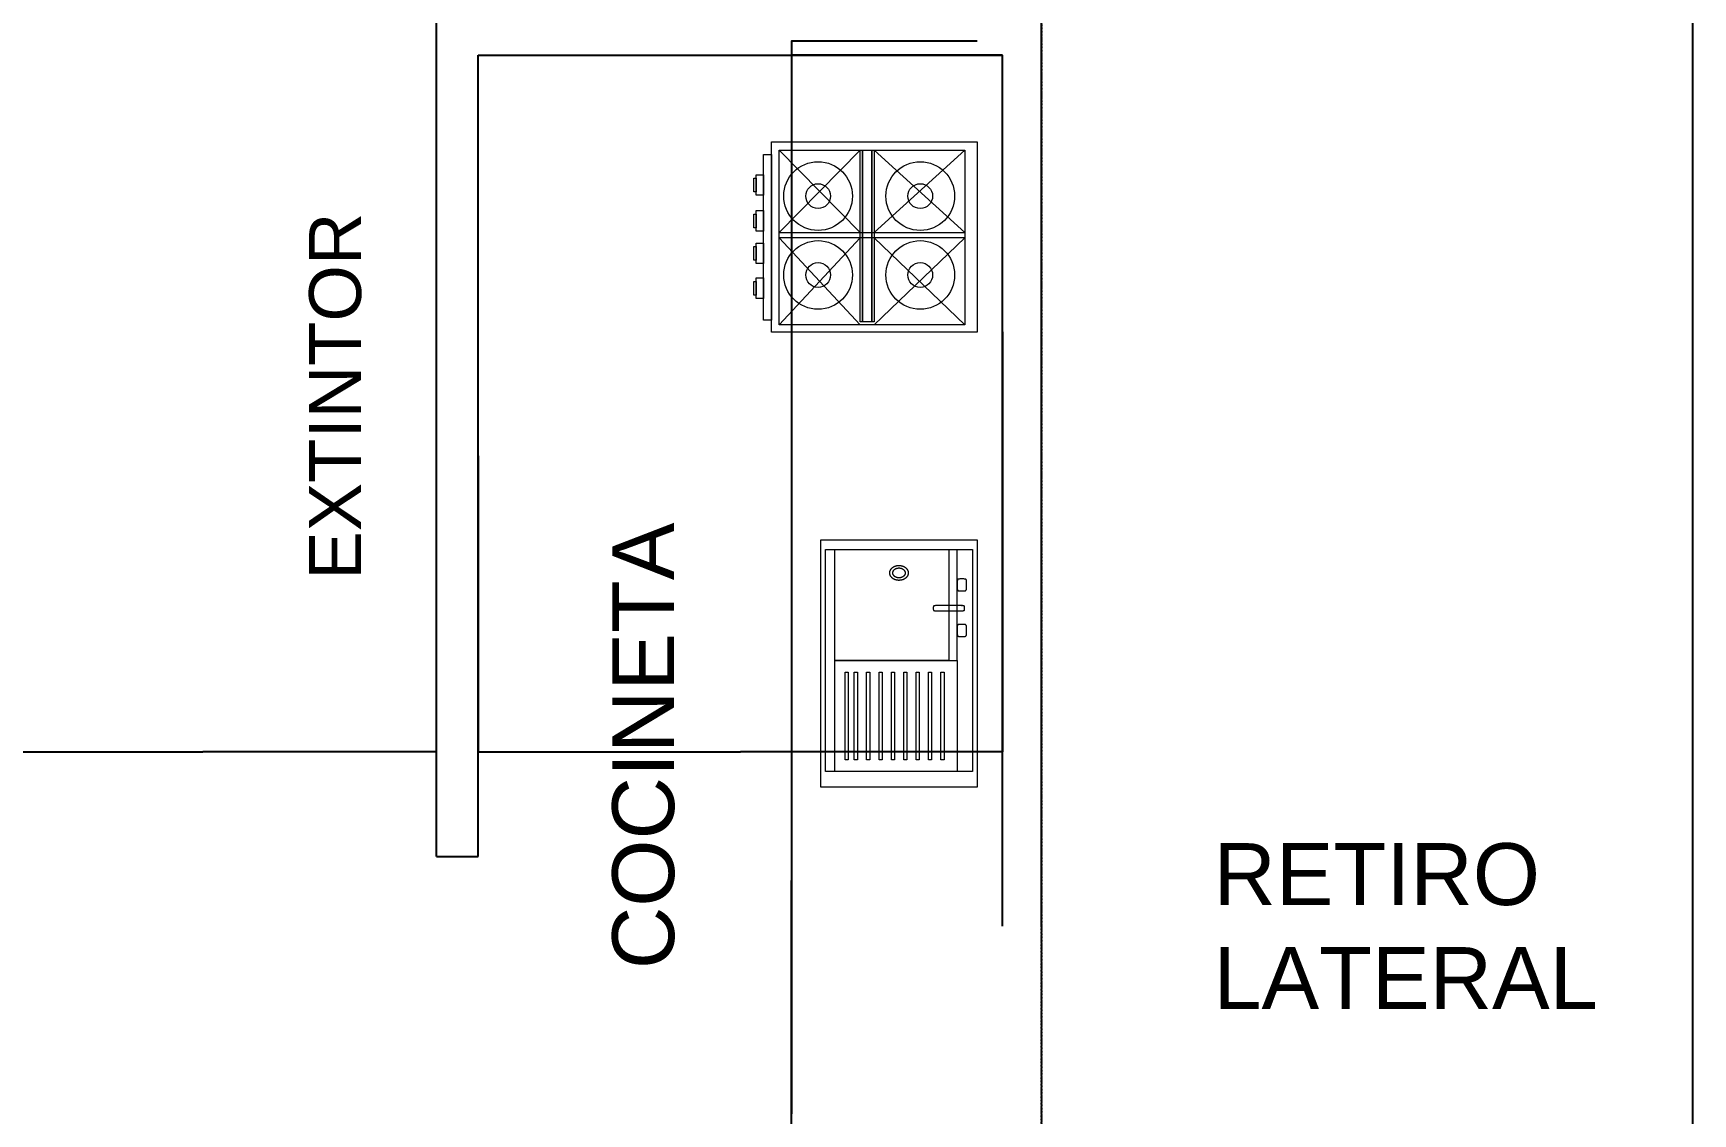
# Model space of a CAD drawing. Header units: millimetres. Extents: x -327709 to -233612, y 250954 to 312605.
# Drawn here: x -239670 to -234306, y 260750 to 264244 of the extents above; entities that cross this region are included whole.
import ezdxf

# ---------------------------------------------------------------- set-up
doc = ezdxf.new("R2010")
doc.units = ezdxf.units.MM
doc.header["$PDMODE"] = 35
doc.linetypes.add('Dash Style-1', pattern=[4.724409, 1.889764, -2.834646])
for name, color, linetype, lineweight in [('p1', 7, 'Continuous', 18), ('P4', 7, 'Continuous', 18), ('SUPERFICIES', 7, 'Dash Style-1', 5)]:
    doc.layers.add(name, color=color, linetype=linetype, lineweight=lineweight)
doc.styles.add('Arial (bold)', font='arialbd.ttf')
doc.styles.add('Arial Unicode MS', font='ARIALUNI.TTF')
doc.dimstyles.new('carlos', dxfattribs={"dimtxt": 0.067432, "dimasz": 0.00186, "dimexe": 1.7e-05, "dimexo": 1.25e-05, "dimgap": 0, "dimtad": 0, "dimdec": 3, "dimtxsty": 'Arial (bold)', "dimblk": 'VW_SLASH-1', "dimblk1": 'VW_SLASH-1', "dimblk2": 'VW_SLASH-1', "dimcen": 0, "dimazin": 0, "dimtfac": 1, "dimtdec": 3, "dimtix": 1, "dimtmove": 0, "dimatfit": 0, "dimldrblk": 'VW_SLASH-1', "dimfxl": 1, "dimfrac": 2, "dimtolj": 1, "dimarcsym": 0})

# ---------------------------------------------------------------- blocks, each defined once
blk = doc.blocks.new('cocina 2d plant 1')
for p, q in [((-0.0241, 0.0109), (-0.2863, 0.2773)), ((-0.2863, 0.0109), (-0.0241, 0.2773)), ((-0.0241, 0.304), (-0.0163, 0.304)), ((0.0215, 0.0109), (0.3137, 0.2773)), ((0.3137, 0.0109), (0.0215, 0.2773)), ((-0.0241, -0.2875), (-0.2863, -0.0057)), ((-0.2863, -0.2875), (-0.0241, -0.0057)), ((0.0215, -0.2875), (0.3137, -0.0057)), ((0.3137, -0.2875), (0.0215, -0.0057))]:
    blk.add_line(p, q)
for points in [[(0.3537, 0.304), (0.3537, -0.3105), (-0.3113, -0.3105), (-0.3113, 0.304)], [(0.3137, 0.2773), (0.3137, -0.2875), (-0.2863, -0.2875), (-0.2863, 0.2773)], [(0.0137, 0.2773), (0.0137, -0.2773), (-0.0163, -0.2773), (-0.0163, 0.2773)], [(0.0212, 0.2773), (0.0212, -0.2773), (0.0137, -0.2773), (0.0137, 0.2773)], [(-0.3113, 0.2631), (-0.3113, -0.2718), (-0.3363, -0.2718), (-0.3363, 0.2631)], [(-0.3603, 0.187), (-0.3603, 0.1428), (-0.3683, 0.1428), (-0.3683, 0.187)], [(-0.3363, 0.198), (-0.3363, 0.1317), (-0.3603, 0.1317), (-0.3603, 0.198)], [(-0.3603, 0.0709), (-0.3603, 0.0267), (-0.3683, 0.0267), (-0.3683, 0.0709)], [(-0.3363, 0.082), (-0.3363, 0.0157), (-0.3603, 0.0157), (-0.3603, 0.082)], [(0.3137, 0.0109), (0.3137, -0.0057), (-0.2863, -0.0057), (-0.2863, 0.0109)], [(-0.3603, -0.0341), (-0.3603, -0.0783), (-0.3683, -0.0783), (-0.3683, -0.0341)], [(-0.3363, -0.023), (-0.3363, -0.0893), (-0.3603, -0.0893), (-0.3603, -0.023)], [(-0.3603, -0.1468), (-0.3603, -0.191), (-0.3683, -0.191), (-0.3683, -0.1468)], [(-0.3363, -0.1357), (-0.3363, -0.202), (-0.3603, -0.202), (-0.3603, -0.1357)]]:
    blk.add_lwpolyline(points, close=True)
for points in [[(-0.0163, 0.2773), (-0.0163, -0.2773), (-0.0241, -0.2773), (-0.0241, 0.2773)], [(-0.0163, 0.2773), (-0.0163, -0.2773), (-0.0241, -0.2773), (-0.0241, 0.2773), (-0.0163, 0.2773)]]:
    blk.add_lwpolyline(points)
for centre, radius in [((-0.1601, 0.1288), 0.111), ((0.1699, 0.1288), 0.111), ((-0.1601, 0.1288), 0.04), ((0.1699, 0.1288), 0.04), ((-0.1601, -0.1262), 0.111), ((0.1699, -0.1262), 0.111), ((-0.1601, -0.1262), 0.04), ((0.1699, -0.1262), 0.04)]:
    blk.add_circle(centre, radius)
blk = doc.blocks.new('lavaplatos peq')
blk.add_line((-0.1924, 0.0296), (-0.1924, -0.3288))
for points in [[(-0.2567, 0.4393), (0.2483, 0.4393), (0.2483, -0.3607), (-0.2567, -0.3607)], [(-0.2417, 0.3881), (0.2333, 0.3881), (0.2333, -0.3288), (-0.2417, -0.3288)], [(-0.1924, 0.3881), (0.2033, 0.3881), (0.2033, 0.0296), (-0.1924, 0.0296)], [(-0.1497, 0.351), (-0.1397, 0.351), (-0.1397, 0.068), (-0.1497, 0.068)], [(-0.1097, 0.351), (-0.0997, 0.351), (-0.0997, 0.068), (-0.1097, 0.068)], [(-0.0697, 0.351), (-0.0597, 0.351), (-0.0597, 0.068), (-0.0697, 0.068)], [(-0.0297, 0.351), (-0.0197, 0.351), (-0.0197, 0.068), (-0.0297, 0.068)], [(0.0103, 0.351), (0.0203, 0.351), (0.0203, 0.068), (0.0103, 0.068)], [(0.0503, 0.351), (0.0603, 0.351), (0.0603, 0.068), (0.0503, 0.068)], [(0.0903, 0.351), (0.1003, 0.351), (0.1003, 0.068), (0.0903, 0.068)], [(0.1303, 0.351), (0.1403, 0.351), (0.1403, 0.068), (0.1303, 0.068)], [(0.1603, 0.351), (0.1703, 0.351), (0.1703, 0.068), (0.1603, 0.068)], [(-0.1655, 0.0296), (0.2033, 0.0296), (0.2033, -0.3288), (-0.1655, -0.3288)]]:
    blk.add_lwpolyline(points, close=True)
for points in [[(-0.1974, -0.0482), (-0.196, -0.0482), (-0.1937, -0.0499), (-0.1924, -0.0529), (-0.1924, -0.0819), (-0.1937, -0.0849), (-0.196, -0.0866), (-0.2187, -0.0866), (-0.221, -0.0849), (-0.2224, -0.0819), (-0.2224, -0.0529), (-0.221, -0.0499), (-0.2187, -0.0482), (-0.2174, -0.0482), (-0.2074, -0.0482), (-0.1974, -0.0482)], [(-0.1316, -0.1303), (-0.1271, -0.1303), (-0.1192, -0.1311), (-0.1147, -0.1324), (-0.1147, -0.1459), (-0.1192, -0.1473), (-0.1271, -0.1481), (-0.204, -0.1481), (-0.2118, -0.1473), (-0.2164, -0.1459), (-0.2164, -0.1324), (-0.2118, -0.1311), (-0.204, -0.1303), (-0.1994, -0.1303), (-0.1655, -0.1303), (-0.1316, -0.1303)], [(-0.1974, -0.1954), (-0.196, -0.1954), (-0.1937, -0.1971), (-0.1924, -0.2001), (-0.1924, -0.2291), (-0.1937, -0.2321), (-0.196, -0.2338), (-0.2187, -0.2338), (-0.221, -0.2321), (-0.2224, -0.2291), (-0.2224, -0.2001), (-0.221, -0.1971), (-0.2187, -0.1954), (-0.2174, -0.1954), (-0.2074, -0.1954), (-0.1974, -0.1954)]]:
    blk.add_open_spline(points, degree=2, knots=[0, 0, 0, 1, 2, 3, 4, 5, 6, 7, 8, 9, 10, 11, 12, 12, 13, 13, 13])
for points in [[(0.0258, -0.2533), (0.0258, -0.2469), (0.0178, -0.2357), (0.0039, -0.2293), (-0.0122, -0.2293), (-0.0261, -0.2357), (-0.0342, -0.2469), (-0.0342, -0.2597), (-0.0261, -0.2709), (-0.0122, -0.2773), (0.0039, -0.2773), (0.0178, -0.2709), (0.0258, -0.2597), (0.0258, -0.2533)], [(0.0158, -0.2533), (0.0158, -0.249), (0.0105, -0.2416), (0.0012, -0.2373), (-0.0095, -0.2373), (-0.0188, -0.2416), (-0.0242, -0.249), (-0.0242, -0.2576), (-0.0188, -0.265), (-0.0095, -0.2693), (0.0012, -0.2693), (0.0105, -0.265), (0.0158, -0.2576), (0.0158, -0.2533)]]:
    blk.add_open_spline(points, degree=2)
blk = doc.blocks.new('VW_SLASH-1')
at = {"layer": 'p1', "color": 0, "linetype": 'ByBlock', "lineweight": -2}
blk.add_line((0, 0), (-1, 0), dxfattribs=at)
at = {"layer": 'p1', "color": 0, "linetype": 'Continuous', "lineweight": 20}
blk.add_lwpolyline([(1, 1), (-1, -1)], dxfattribs=at)
blk = doc.blocks.new('*D441')
at = {"layer": 'Defpoints', "color": 0, "linetype": 'Continuous', "transparency": 16777216}
for p in [(-239876.7, 262342.1), (-238366.9, 261920.2), (-238366.9, 261582)]:
    blk.add_point(p, dxfattribs=at)
at = {"layer": 'P4', "color": 0, "linetype": 'Continuous', "lineweight": -2, "transparency": 16777216}
for p, q in [((-239876.7, 262342.1), (-239876.7, 261920.2)), ((-239876.7, 261920.2), (-239122, 261920.2)), ((-238366.9, 261920.2), (-239121.6, 261920.2)), ((-238366.9, 261582), (-238366.9, 261920.2))]:
    blk.add_line(p, q, dxfattribs=at)
at = {"layer": 'P4', "color": 0, "linetype": 'Continuous', "lineweight": -2, "transparency": 16777216, "xscale": 0.0018603515625, "yscale": 0.0018603515625, "zscale": 0.0018603515625, "rotation": 180}
blk.add_blockref('VW_SLASH-1', (-239876.7, 261920.2), dxfattribs=at)
at = {"layer": 'P4', "color": 0, "linetype": 'Continuous', "lineweight": -2, "transparency": 16777216, "xscale": 0.0018603515625, "yscale": 0.0018603515625, "zscale": 0.0018603515625}
blk.add_blockref('VW_SLASH-1', (-238366.9, 261920.2), dxfattribs=at)
at = {"layer": 'P4', "color": 0, "linetype": 'Continuous', "lineweight": -2, "transparency": 16777216, "insert": (-239121.8, 261920.2), "char_height": 0.0607, "attachment_point": 5, "style": 'Arial (bold)'}
blk.add_mtext('\\A1;4529,339', dxfattribs=at)
blk = doc.blocks.new('*D442')
at = {"layer": 'Defpoints', "color": 0, "linetype": 'Continuous', "transparency": 16777216}
for p in [(-236536.6, 263277.6), (-238231.9, 262877.2), (-236536.6, 261920.2)]:
    blk.add_point(p, dxfattribs=at)
at = {"layer": 'P4', "color": 0, "linetype": 'Continuous', "lineweight": -2, "transparency": 16777216}
for p, q in [((-236536.6, 263277.6), (-236536.6, 261920.2)), ((-238231.9, 262877.2), (-238231.9, 261920.2)), ((-238231.8, 261920.2), (-237384.4, 261920.2)), ((-236536.6, 261920.2), (-237384, 261920.2))]:
    blk.add_line(p, q, dxfattribs=at)
at = {"layer": 'P4', "color": 0, "linetype": 'Continuous', "lineweight": -2, "transparency": 16777216, "xscale": 0.0018603515625, "yscale": 0.0018603515625, "zscale": 0.0018603515625, "rotation": 180}
blk.add_blockref('VW_SLASH-1', (-238231.9, 261920.2), dxfattribs=at)
at = {"layer": 'P4', "color": 0, "linetype": 'Continuous', "lineweight": -2, "transparency": 16777216, "xscale": 0.0018603515625, "yscale": 0.0018603515625, "zscale": 0.0018603515625}
blk.add_blockref('VW_SLASH-1', (-236536.6, 261920.2), dxfattribs=at)
at = {"layer": 'P4', "color": 0, "linetype": 'Continuous', "lineweight": -2, "transparency": 16777216, "insert": (-237384.2, 261920.2), "char_height": 0.0607, "attachment_point": 5, "style": 'Arial (bold)'}
blk.add_mtext('\\A1;5085,867', dxfattribs=at)
blk = doc.blocks.new('*D443')
at = {"layer": 'Defpoints', "color": 0, "linetype": 'Continuous', "transparency": 16777216}
for p in [(-237219.2, 264172.4), (-236536.6, 264172.4), (-236536.6, 258836.5)]:
    blk.add_point(p, dxfattribs=at)
at = {"layer": 'P4', "color": 0, "linetype": 'Continuous', "lineweight": -2, "transparency": 16777216}
for p, q in [((-236536.6, 264172.4), (-237219.2, 264172.4)), ((-237219.2, 264172.4), (-237219.2, 261504.6)), ((-237219.2, 258836.5), (-237219.2, 261504.4)), ((-236536.6, 258836.5), (-237219.2, 258836.5))]:
    blk.add_line(p, q, dxfattribs=at)
at = {"layer": 'P4', "color": 0, "linetype": 'Continuous', "lineweight": -2, "transparency": 16777216, "xscale": 0.0018603515625, "yscale": 0.0018603515625, "zscale": 0.0018603515625}
for p, rotation in [((-237219.2, 264172.4), 90), ((-237219.2, 258836.5), 270)]:
    blk.add_blockref('VW_SLASH-1', p, dxfattribs=dict(at, rotation=rotation))
at = {"layer": 'P4', "color": 0, "linetype": 'Continuous', "lineweight": -2, "transparency": 16777216, "insert": (-237219.2, 261504.5), "char_height": 0.0607, "attachment_point": 5, "style": 'Arial (bold)'}
blk.add_mtext('\\A1;16007,729', dxfattribs=at)

msp = doc.modelspace()

# ---------------------------------------------------------------- linework, layer by layer
at = {"layer": 'P4', "color": 0, "linetype": 'Continuous', "lineweight": -2}
for p, q in [((-236411.06312, 261356.61644), (-236411.06312, 264843.92618)), ((-238366.87451, 261581.98745), (-238366.87451, 264312.453)), ((-238231.85149, 261581.98745), (-238231.85149, 264172.42913)), ((-238231.85149, 264172.42913), (-236536.56244, 264172.42913)), ((-236536.56244, 261356.61644), (-236536.56244, 264172.42913)), ((-238366.87451, 261581.98745), (-238231.85149, 261581.98745))]:
    msp.add_line(p, q, dxfattribs=at)
msp.add_lwpolyline([(-292955.65142, 251826.92186), (-234305.65142, 251826.92186), (-234305.65142, 311987.17937), (-292955.65142, 311987.17937)], close=True, dxfattribs=at)
msp.add_lwpolyline([(-236619.08303, 264217.5327), (-237219.18535, 264217.5327), (-237219.18535, 260750.11874)], dxfattribs=at)
at = {"layer": 'SUPERFICIES', "color": 0, "lineweight": -2}
msp.add_line((-236411.06312, 258689.84277), (-236411.06312, 300105.46546), dxfattribs=at)
msp.add_lwpolyline([(-240016.67789, 259926.70522), (-255974.84684, 259926.70522), (-255974.84684, 265875.35204), (-236411.06312, 265875.35204), (-236411.06312, 258689.84277), (-240016.67789, 258689.84277)], close=True, dxfattribs=at)

# ---------------------------------------------------------------- block references
at = {"layer": 'P4', "color": 0, "lineweight": -2, "xscale": 1000.17053206043, "yscale": 1000.17053206043, "zscale": 1000.17053206043}
msp.add_blockref('cocina 2d plant 1', (-236972.87737, 263588.13102), dxfattribs=at)
at = {"layer": 'P4', "color": 0, "lineweight": -2, "xscale": 1000.17053206043, "yscale": 1000.17053206043, "zscale": 1000.17053206043, "rotation": 180}
msp.add_blockref('lavaplatos peq', (-236875.79852, 262245.39908), dxfattribs=at)

# ---------------------------------------------------------------- texts
at = {"layer": 'P4', "color": 0, "lineweight": -2, "attachment_point": 1, "rotation": 90, "line_spacing_factor": 1.008048, "style": 'Arial Unicode MS'}
for s, insert, char_height in [('EXTINTOR', (-238778.41546, 262476.78417), 168.028649), ('COCINETA', (-237798.48335, 261217.85178), 200.034106)]:
    msp.add_mtext(s, dxfattribs=dict(at, insert=insert, char_height=char_height))
at = {"layer": 'P4', "color": 0, "lineweight": -2, "insert": (-235855.12922, 261625.08474), "char_height": 200.034106, "attachment_point": 1, "line_spacing_factor": 1.008048, "style": 'Arial Unicode MS'}
msp.add_mtext('RETIRO\\PLATERAL', dxfattribs=at)

# ---------------------------------------------------------------- dimensions: what is measured, and where the dimension line sits
at = {"layer": 'P4', "color": 0, "linetype": 'Continuous', "lineweight": -2}
dim = msp.add_linear_dim(base=(-237219.18535, 264172.42913), p1=(-236536.56244, 258836.51934), p2=(-236536.56244, 264172.42913), angle=270, dimstyle='carlos', override={"dimtxt": 0.060689, "dimgap": 0.039688, "dimtih": 1, "dimtoh": 1, "dimlfac": 3, "dimpost": '<>', "dimtxsty": 'Arial (bold)'}, dxfattribs=at)
dim.commit()
dim.dimension.update_dxf_attribs({"geometry": '*D443', "text_midpoint": (-237219.18535, 261504.47423)})
for base, p1, p2, picture, middle in [((-236536.56244, 261920.224), (-238231.85149, 262877.20829), (-236536.56244, 263277.62121), '*D442', (-237384.20696, 261920.224)), ((-238366.874511, 261920.224003), (-239876.654013, 262342.117054), (-238366.874511, 261581.98745), '*D441', (-239121.764262, 261920.224003))]:
    dim = msp.add_linear_dim(base=base, p1=p1, p2=p2, dimstyle='carlos', override={"dimtxt": 0.060689, "dimgap": 0.039688, "dimtih": 1, "dimtoh": 1, "dimlfac": 3, "dimpost": '<>', "dimtxsty": 'Arial (bold)'}, dxfattribs=at)
    dim.commit()
    dim.dimension.update_dxf_attribs({"geometry": picture, "text_midpoint": middle})

doc.saveas('drawing.dxf')
